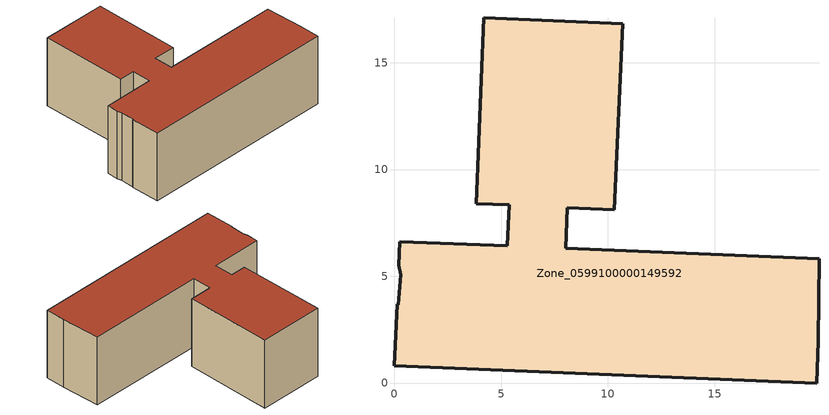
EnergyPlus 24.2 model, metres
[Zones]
Zone_0599100000149592
 floor ground (C_G): 19.77,0 0,0.82 0.12,3.68 0.18,3.68 0.28,5.08 0.19,5.52 0.24,6.63 5.29,6.42 5.37,8.34 3.83,8.4 4.18,17.1 10.68,16.83 10.29,8.12 8.09,8.22 8.02,6.31 19.88,5.82 19.85,1.98 z0
 wall outside (C_F): 8.09,8.22 10.29,8.12 10.68,16.83 4.18,17.1 3.83,8.4 5.37,8.34 5.29,6.42 0.24,6.63 0.19,5.52 0.28,5.08 0.18,3.68 0.12,3.68 0,0.82 19.77,0 19.85,1.98 19.88,5.82 8.02,6.31 8.09,8.22 z0:7.13
 roof outside (C_R): 19.88,5.82 8.02,6.31 8.09,8.22 10.29,8.12 10.68,16.83 4.18,17.1 3.83,8.4 5.37,8.34 5.29,6.42 0.24,6.63 0.19,5.52 0.28,5.08 0.18,3.68 0.12,3.68 0,0.82 19.77,0 19.85,1.98 z7.13
[BUILDING]
Pand.0599100000149592: North Axis=0; Terrain=City; Loads Convergence Tolerance Value=0.04; Temperature Convergence Tolerance Value=0.4; Solar Distribution=FullExterior; Maximum Number of Warmup Days=25; Minimum Number of Warmup Days=1
[Site:Location]
Rotterdam.The.Hague.AP_ZH_NLD Design_Conditions: Latitude=51.96; Longitude=4.45; Time Zone=1; Elevation=-4.5
[SITE:GROUNDTEMPERATURE:BUILDINGSURFACE]
18, 18, 18, 18, 18, 18, 18, 18, 18, 18, 18, 18
[MATERIAL] Thermal Absorptance=0.9; Solar Absorptance=0.7; Visible Absorptance=0.7
Name | Roughness | Thickness | Conductivity | Density | Specific Heat
G.D.1965 | MediumSmooth | 0.15 | 1 | 540 | 1210
F.D.1965 | Rough | 0.3 | 0.857143 | 1920 | 840
R.D.1965 | MediumRough | 0.2 | 0.08 | 1500 | 1000
[CONSTRUCTION]
C_G: G.D.1965
C_F: F.D.1965
C_R: R.D.1965
[ZONE]
Zone_0599100000149592: Type=1; Multiplier=1; Ceiling Height=Autocalculate; Volume=Autocalculate; Floor Area=autocalculate; Part of Total Floor Area=Yes
[ZONEINFILTRATION:DESIGNFLOWRATE]
Infil_Zone_0599100000149592: Zone or ZoneList or Space or SpaceList=Zone_0599100000149592; Schedule=AlwaysOn; Design Flow Rate Calculation Method=Flow/Area; Flow Rate per Floor Area=0.0042; Constant Term Coefficient=1; Temperature Term Coefficient=0; Velocity Term Coefficient=0; Velocity Squared Term Coefficient=0
[HVACTEMPLATE:ZONE:IDEALLOADSAIRSYSTEM]
Zone_0599100000149592: Maximum Heating Supply Air Temperature=50; Minimum Cooling Supply Air Temperature=13; Maximum Heating Supply Air Humidity Ratio=0.0156; Minimum Cooling Supply Air Humidity Ratio=0.0077; Heating Limit=NoLimit; Cooling Limit=NoLimit; Dehumidification Control Type=ConstantSensibleHeatRatio; Cooling Sensible Heat Ratio=0.7; Dehumidification Setpoint=60; Humidification Control Type=None; Humidification Setpoint=30; Outdoor Air Method=None; Outdoor Air Flow Rate per Person=0.00944; Outdoor Air Flow Rate per Zone Floor Area=0; Outdoor Air Flow Rate per Zone=0; Demand Controlled Ventilation Type=None; Outdoor Air Economizer Type=NoEconomizer; Heat Recovery Type=None; Sensible Heat Recovery Effectiveness=0.7; Latent Heat Recovery Effectiveness=0.65
[ZONECONTROL:THERMOSTAT]
ThermostatControl_Zone_0599100000149592: Zone or ZoneList=Zone_0599100000149592; Control Type Schedule=DualSetpointControlType; Control 1=Thermostat_Zone_0599100000149592; Temperature Difference Between Cutout And Setpoint=0
[THERMOSTATSETPOINT:DUALSETPOINT]
Thermostat_Zone_0599100000149592: Heating Setpoint Temperature Schedule=HeatingSetpoint_Zone_0599100000149592; Cooling Setpoint Temperature Schedule=CoolingSetpoint_Zone_0599100000149592
[SCHEDULE:COMPACT]
HeatingSetpoint_Zone_0599100000149592: Through: 12/31, For: AllDays, Until: 24:00, 21
CoolingSetpoint_Zone_0599100000149592: Through: 12/31, For: AllDays, Until: 24:00, 24
DualSetpointControlType: Through: 12/31, For: AllDays, Until: 24:00, 4
AlwaysOn: Through: 12/31, For: AllDays, Until: 24:00, 1
